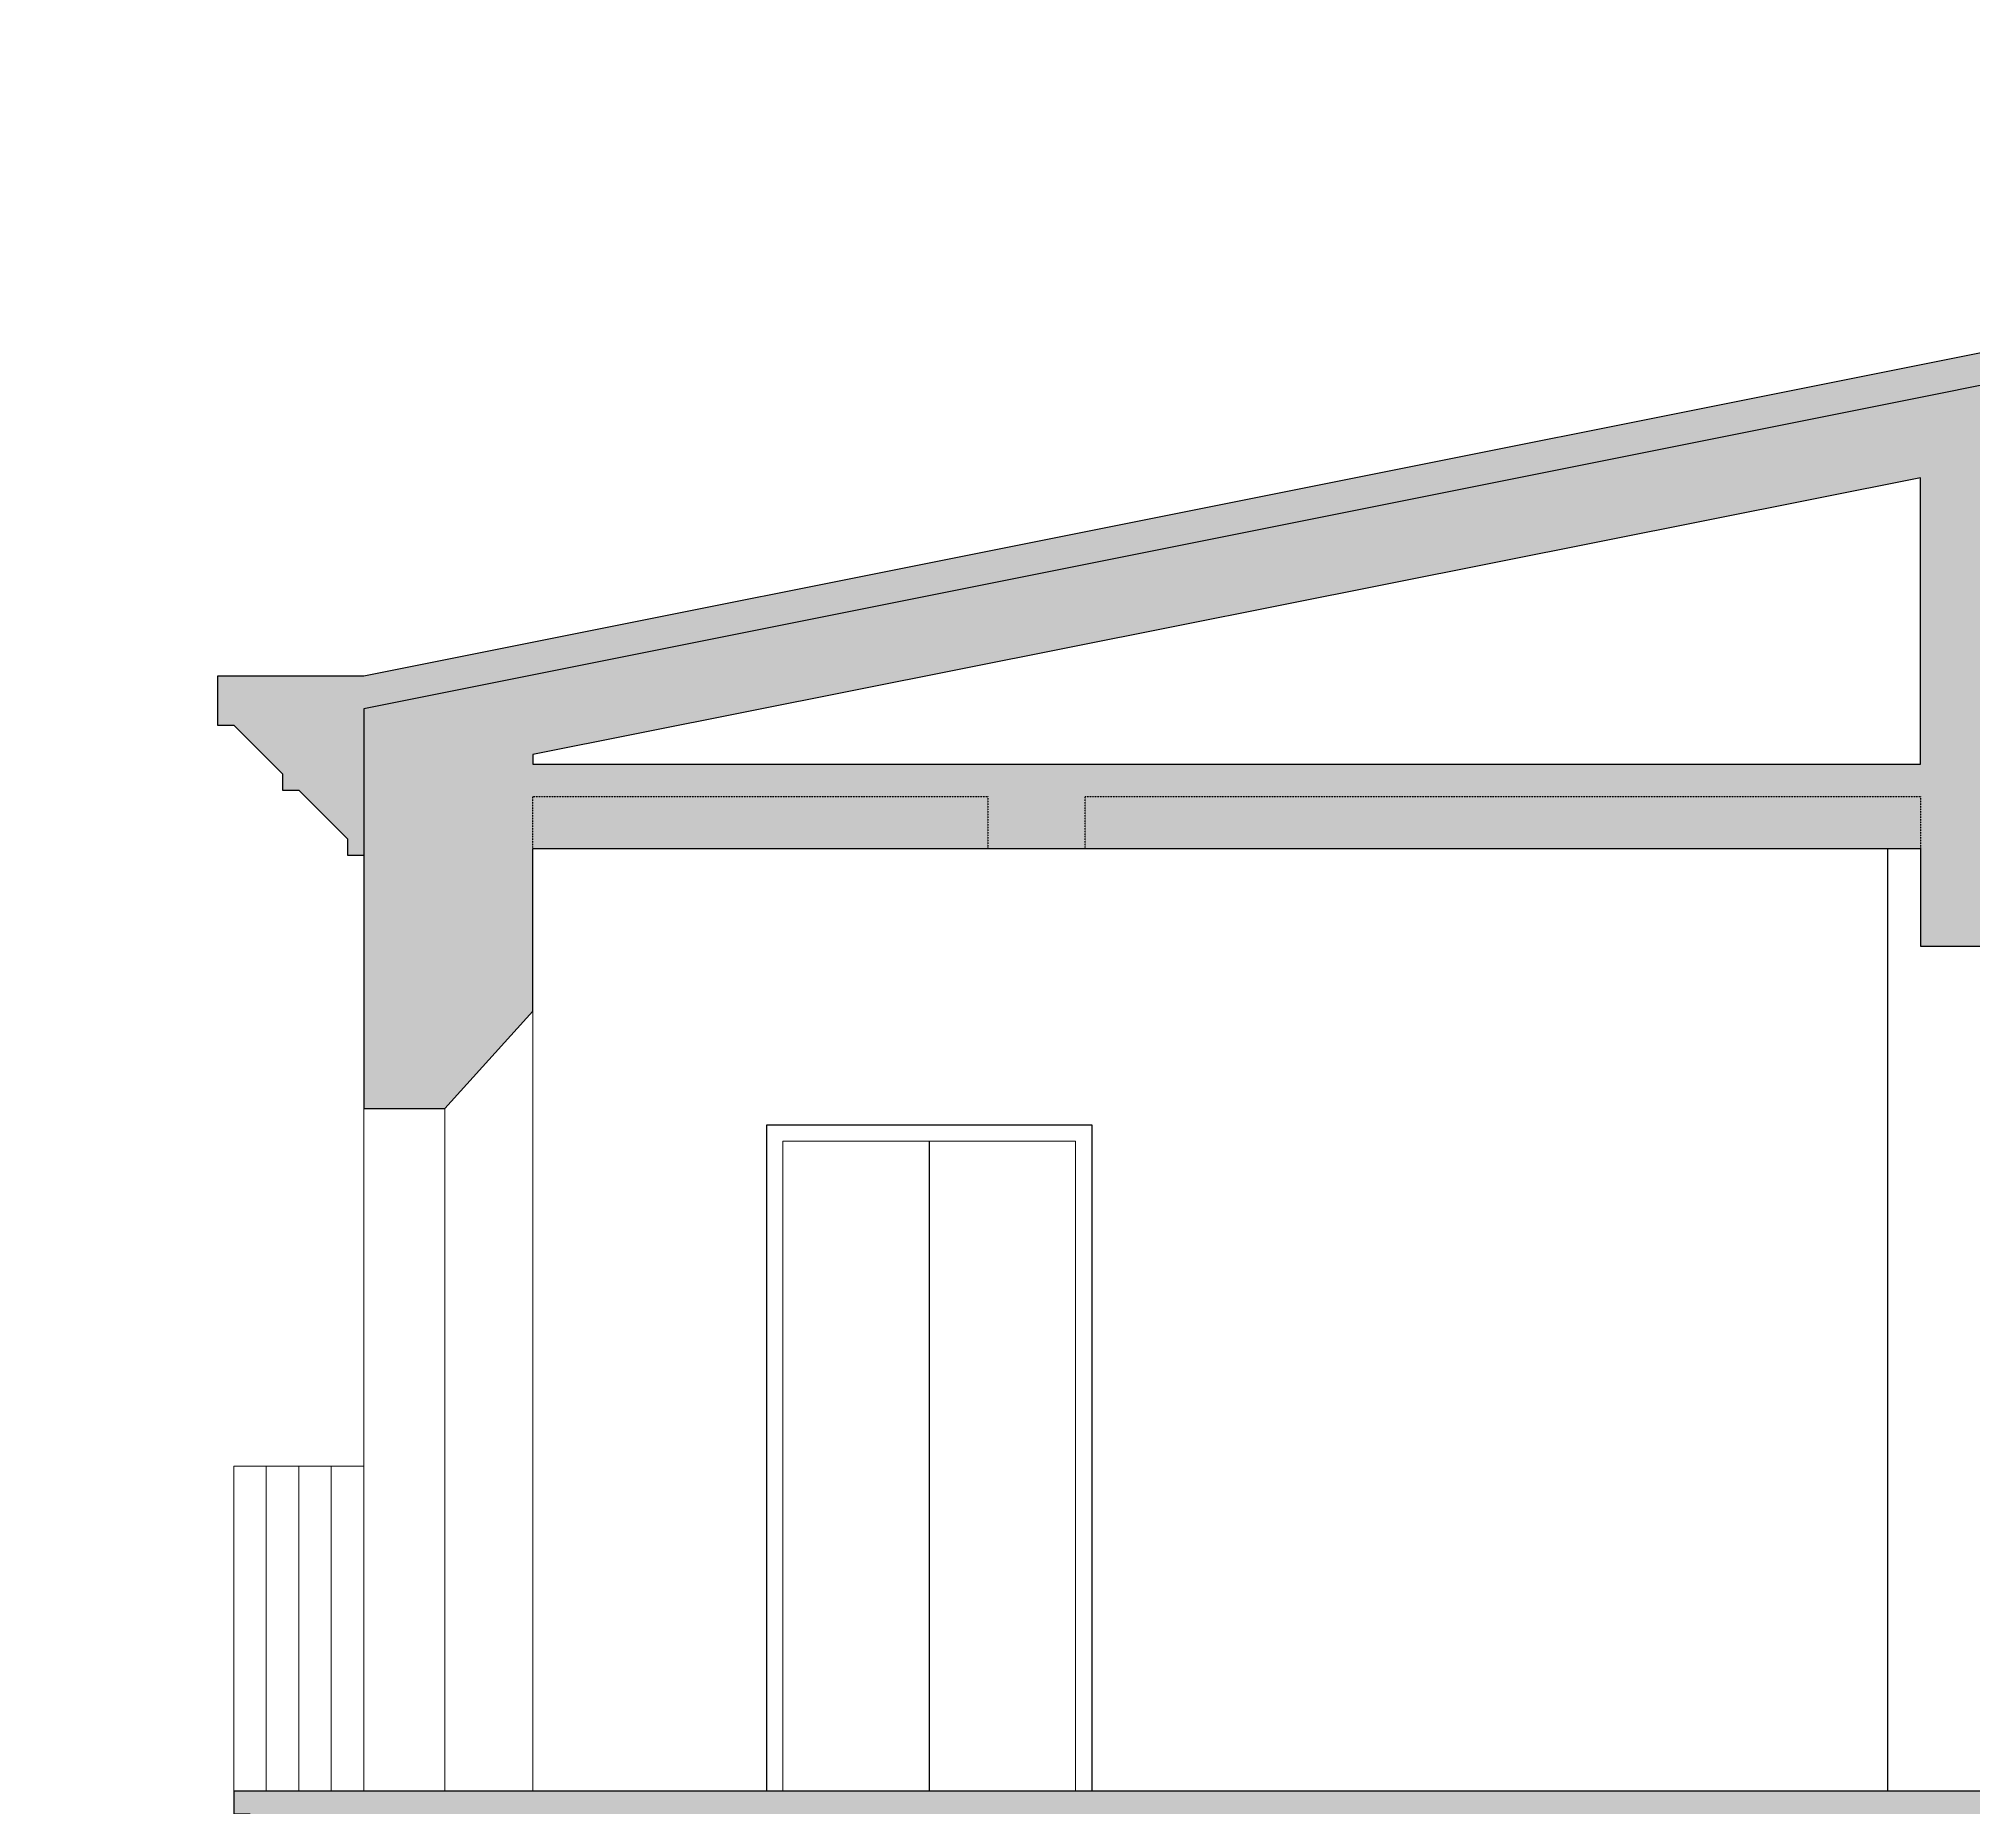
# Model space of a CAD drawing. Extents: x -50 to 69572, y -29139 to 50177.
# Drawn here: x 28195 to 34148, y 15517 to 20959 of the extents above; entities that cross this region are included whole.
import ezdxf

# ---------------------------------------------------------------- set-up
doc = ezdxf.new("R2010")
doc.units = 0
doc.header["$PDMODE"] = 1
doc.linetypes.add('ACAD_ISO03W100', pattern=[30, 12, -18])
doc.layers.get('DEFPOINTS').update_dxf_attribs({"color": 20})
for name, color, linetype in [('COTES', 123, 'Continuous'), ('DISCONTINUA', 52, 'ACAD_ISO03W100'), ('DIVISÒRIES', 5, 'Continuous'), ('FUSTERIES', 144, 'Continuous'), ('H SECCIÓ', 253, 'Continuous'), ('PARETS', 6, 'Continuous')]:
    doc.layers.add(name, color=color, linetype=linetype)
doc.layers.add('PROJECCIÓ', color=52, linetype='Continuous', lineweight=13)
doc.layers.add('PROJECCIÓ SUAU', color=151, linetype='Continuous', lineweight=9)
doc.styles.add('ARIAL', font='')
doc.styles.get('ARIAL').set_extended_font_data('Century Gothic')
doc.dimstyles.new('Cotes Arnau', dxfattribs={"dimtxt": 0.1, "dimasz": 0.05, "dimexe": 0.05, "dimexo": 0.35, "dimgap": 0.04, "dimtad": 1, "dimlfac": 100, "dimrnd": 0.5, "dimtxsty": 'ARIAL', "dimblk1": 'Punta Cota', "dimblk2": 'Punta Cota Final', "dimsah": 1, "dimcen": 0, "dimse1": 1, "dimse2": 1, "dimadec": 0, "dimazin": 0, "dimtfac": 0.07, "dimtix": 1, "dimtmove": 0, "dimatfit": 2, "dimldrblk": 'NONE', "dimfxl": 0.05, "dimtolj": 1, "dimtzin": 0, "dimarcsym": 0})

# ---------------------------------------------------------------- blocks, each defined once
blk = doc.blocks.new('Punta Cota')
blk.add_line((0, -1), (0, 1))
blk = doc.blocks.new('Punta Cota Final')
blk.add_line((0, 1), (0, -1))
blk = doc.blocks.new('*D42')
at = {"layer": 'COTES', "color": 0, "lineweight": -2, "transparency": 16777216}
blk.add_line((33884.8, 15566.7), (33884.8, 18466.6), dxfattribs=at)
at = {"layer": 'DEFPOINTS', "color": 0, "transparency": 16777216}
for p in [(30422.2, 18466.7), (33884.8, 18466.7), (33884.8, 15566.7)]:
    blk.add_point(p, dxfattribs=at)
at = {"layer": 'COTES', "color": 0, "lineweight": -2, "transparency": 16777216, "xscale": 0.05, "yscale": 0.05, "zscale": 0.05}
for name, p, rotation in [('Punta Cota Final', (33884.8, 18466.7), 90), ('Punta Cota', (33884.8, 15566.7), 270)]:
    blk.add_blockref(name, p, dxfattribs=dict(at, rotation=rotation))
at = {"layer": 'COTES', "color": 0, "transparency": 16777216, "insert": (33884.7, 17016.7), "char_height": 0.1, "attachment_point": 5, "rotation": 90, "style": 'ARIAL'}
blk.add_mtext('\\A1;290000', dxfattribs=at)
blk = doc.blocks.new('_None')

msp = doc.modelspace()

# ---------------------------------------------------------------- hatches: boundary and pattern name
at = {"layer": 'H SECCIÓ', "true_color": 0xd6d6d6, "transparency": 33554687}
h = msp.add_hatch(color=254, dxfattribs=at)
h.dxf.hatch_style = 1
h.paths.add_polyline_path([(44654.8104, 20111.33774), (39004.8104, 20958.6691), (29194.8104, 18996.6691), (28744.8104, 18996.6691), (28744.8104, 18846.6691), (28794.8104, 18846.6691), (28944.8104, 18696.6691), (28944.8104, 18646.6691), (28994.8104, 18646.6691), (29144.8104, 18496.6691), (29144.8104, 18446.6691), (29194.8104, 18446.6691), (29194.8104, 18896.6691), (39004.8104, 20858.6691), (44654.8104, 20011.33774), (44654.8104, 19811.33774), (44804.8104, 19961.33774), (44854.8104, 19961.33774), (44854.8104, 20111.33774)])
h.paths.add_polyline_path([(34280.18066, 18166.6691), (34280.18066, 15566.6691), (34180.22924, 15566.6691), (34180.22924, 18166.6691)])
h.paths.add_polyline_path([(36984.76745, 18466.6691), (36984.76745, 15566.6691), (36884.81602, 15566.6691), (36884.81602, 18466.6691)])
h.paths.add_polyline_path([(38984.76182, 18166.6691), (38984.76182, 15566.6691), (38884.8104, 15566.6691), (38884.8104, 18166.6691)])
h.paths.add_polyline_path([(41934.76182, 18466.6691), (41934.76182, 15566.6691), (41834.8104, 15566.6691), (41834.8104, 18466.6691)])
at = {"layer": 'H SECCIÓ', "true_color": 0xb0b0b0, "transparency": 33554687}
h = msp.add_hatch(color=253, dxfattribs=at)
h.dxf.hatch_style = 1
h.paths.add_polyline_path([(44134.35521, 18726.6691), (39284.8104, 18726.6691), (39284.8104, 20613.32256), (44134.35521, 19886.03559)], flags=16)
h.paths.add_polyline_path([(38724.8104, 18726.6691), (34404.8104, 18726.6691), (34404.8104, 19694.95685), (38724.8104, 20596.72793)], flags=16)
h.paths.add_polyline_path([(44134.35521, 15466.6691), (39284.8104, 15466.6691), (39284.8104, 15306.6691), (44134.35521, 15306.6691)], flags=17)
h.paths.add_polyline_path([(38724.8104, 15466.6691), (34404.8104, 15466.6691), (34404.8104, 15306.6691), (38724.8104, 15306.6691)], flags=17)
h.paths.add_polyline_path([(33984.8104, 15466.6691), (31414.8104, 15466.6691), (31414.8104, 15306.6691), (33984.8104, 15306.6691)], flags=17)
h.paths.add_polyline_path([(31114.8104, 15466.6691), (29714.8104, 15466.6691), (29714.8104, 15306.6691), (31114.8104, 15306.6691)], flags=17)
h.paths.add_polyline_path([(33984.8104, 18626.6691), (31414.8104, 18626.6691), (31414.8104, 18466.6691), (33984.8104, 18466.6691)], flags=17)
h.paths.add_polyline_path([(31114.8104, 18626.6691), (29714.8104, 18626.6691), (29714.8104, 18466.6691), (31114.8104, 18466.6691)], flags=17)
h.paths.add_polyline_path([(38724.8104, 18626.6691), (34404.8104, 18626.6691), (34404.8104, 18466.6691), (38724.8104, 18466.6691)], flags=17)
h.paths.add_polyline_path([(44134.35521, 18626.6691), (39284.8104, 18626.6691), (39284.8104, 18466.6691), (44134.35521, 18466.6691)], flags=17)
h.paths.add_polyline_path([(33984.8104, 19607.51372), (33984.8104, 18726.6691), (29714.8104, 18726.6691), (29714.8104, 18756.00268)], flags=16)
edge = h.paths.add_edge_path()
edge.add_line((44654.8104, 20011.33774), (39004.8104, 20858.6691))
edge.add_line((39004.8104, 20858.6691), (29194.8104, 18896.6691))
edge.add_line((29194.8104, 18896.6691), (29194.8104, 17666.6691))
edge.add_line((29194.8104, 17666.6691), (29444.8104, 17666.6691))
edge.add_line((29444.8104, 17666.6691), (29714.8104, 17966.6691))
edge.add_line((29714.8104, 17966.6691), (29714.8104, 18466.6691))
edge.add_line((29714.8104, 18466.6691), (29714.8104, 18626.6691))
edge.add_line((29714.8104, 18626.6691), (31114.8104, 18626.6691))
edge.add_line((31114.8104, 18626.6691), (31114.8104, 18466.6691))
edge.add_line((31114.8104, 18466.6691), (31414.8104, 18466.6691))
edge.add_line((31414.8104, 18466.6691), (31414.8104, 18626.6691))
edge.add_line((31414.8104, 18626.6691), (33984.8104, 18626.6691))
edge.add_line((33984.8104, 18626.6691), (33984.8104, 18466.6691))
edge.add_line((33984.8104, 18466.6691), (33984.8104, 18166.6691))
edge.add_line((33984.8104, 18166.6691), (34404.8104, 18166.6691))
edge.add_line((34404.8104, 18166.6691), (34404.8104, 18466.6691))
edge.add_line((34404.8104, 18466.6691), (34404.8104, 18626.6691))
edge.add_line((34404.8104, 18626.6691), (38724.8104, 18626.6691))
edge.add_line((38724.8104, 18626.6691), (38724.8104, 18466.6691))
edge.add_line((38724.8104, 18466.6691), (38724.8104, 18166.6691))
edge.add_line((38724.8104, 18166.6691), (39284.8104, 18166.6691))
edge.add_line((39284.8104, 18166.6691), (39284.8104, 18466.6691))
edge.add_line((39284.8104, 18466.6691), (39284.8104, 18626.6691))
edge.add_line((39284.8104, 18626.6691), (44134.35521, 18626.6691))
edge.add_line((44134.35521, 18626.6691), (44134.35521, 18466.6691))
edge.add_line((44134.35521, 18466.6691), (44134.35521, 15566.6691))
edge.add_line((44134.35521, 15566.6691), (28794.8104, 15566.6691))
edge.add_line((28794.8104, 15566.6691), (28794.8104, 15496.6691))
edge.add_line((28794.8104, 15496.6691), (28844.8104, 15496.6691))
edge.add_arc((28914.8104, 15496.6691), 70, 180, 270)
edge.add_line((28914.8104, 15426.6691), (29194.8104, 15426.6691))
edge.add_line((29194.8104, 15426.6691), (29194.8104, 14986.6691))
edge.add_line((29194.8104, 14986.6691), (29444.8104, 14986.6691))
edge.add_line((29444.8104, 14986.6691), (29444.8104, 15186.6691))
edge.add_line((29444.8104, 15186.6691), (29444.8104, 15236.6691))
edge.add_line((29444.8104, 15236.6691), (29714.8104, 15236.6691))
edge.add_line((29714.8104, 15236.6691), (29714.8104, 15306.6691))
edge.add_line((29714.8104, 15306.6691), (29714.8104, 15466.6691))
edge.add_line((29714.8104, 15466.6691), (31114.8104, 15466.6691))
edge.add_line((31114.8104, 15466.6691), (31114.8104, 15306.6691))
edge.add_line((31114.8104, 15306.6691), (31114.8104, 15026.6691))
edge.add_line((31114.8104, 15026.6691), (31414.8104, 15026.6691))
edge.add_line((31414.8104, 15026.6691), (31414.8104, 15306.6691))
edge.add_line((31414.8104, 15306.6691), (31414.8104, 15466.6691))
edge.add_line((31414.8104, 15466.6691), (33984.8104, 15466.6691))
edge.add_line((33984.8104, 15466.6691), (33984.8104, 15306.6691))
edge.add_line((33984.8104, 15306.6691), (33984.8104, 15026.6691))
edge.add_line((33984.8104, 15026.6691), (34404.8104, 15026.6691))
edge.add_line((34404.8104, 15026.6691), (34404.8104, 15306.6691))
edge.add_line((34404.8104, 15306.6691), (34404.8104, 15466.6691))
edge.add_line((34404.8104, 15466.6691), (38724.8104, 15466.6691))
edge.add_line((38724.8104, 15466.6691), (38724.8104, 15306.6691))
edge.add_line((38724.8104, 15306.6691), (38724.8104, 15026.6691))
edge.add_line((38724.8104, 15026.6691), (39284.8104, 15026.6691))
edge.add_line((39284.8104, 15026.6691), (39284.8104, 15306.6691))
edge.add_line((39284.8104, 15306.6691), (39284.8104, 15466.6691))
edge.add_line((39284.8104, 15466.6691), (44134.35521, 15466.6691))
edge.add_line((44134.35521, 15466.6691), (44134.35521, 15306.6691))
edge.add_line((44134.35521, 15306.6691), (44134.35521, 12306.6691))
edge.add_line((44134.35521, 12306.6691), (29444.8104, 12306.6691))
edge.add_line((29444.8104, 12306.6691), (29194.8104, 12306.6691))
edge.add_line((29194.8104, 12306.6691), (28194.8104, 12306.6691))
edge.add_line((28194.8104, 12306.6691), (28194.8104, 12006.6691))
edge.add_line((28194.8104, 12006.6691), (44654.8104, 12006.6691))
edge.add_line((44654.8104, 12006.6691), (44654.8104, 12306.6691))
edge.add_line((44654.8104, 12306.6691), (44654.8104, 20011.33774))

# ---------------------------------------------------------------- linework, layer by layer
at = {"layer": 'DISCONTINUA', "ltscale": 0.005}
for points in [[(29714.8104, 18466.6691), (29714.8104, 18626.6691), (31114.8104, 18626.6691), (31114.8104, 18466.6691)], [(31414.8104, 18466.6691), (31414.8104, 18626.6691), (33984.8104, 18626.6691), (33984.8104, 18466.6691)]]:
    msp.add_lwpolyline(points, dxfattribs=at)
at = {"layer": 'DIVISÒRIES'}
msp.add_lwpolyline([(44654.8104, 19811.33774), (44804.8104, 19961.33774), (44854.8104, 19961.33774), (44854.8104, 20111.33774), (44654.8104, 20111.33774), (39004.8104, 20958.6691), (29194.8104, 18996.6691), (28744.8104, 18996.6691), (28744.8104, 18846.6691), (28794.8104, 18846.6691), (28944.8104, 18696.6691), (28944.8104, 18646.6691), (28994.8104, 18646.6691), (29144.8104, 18496.6691), (29144.8104, 18446.6691), (29194.8104, 18446.6691)], dxfattribs=at)
at = {"layer": 'FUSTERIES'}
for points in [[(30434.8104, 15566.6691), (30434.8104, 17616.6691), (31434.8104, 17616.6691), (31434.8104, 15566.6691)], [(30934.8104, 17566.6691), (30934.8104, 15566.6691)]]:
    msp.add_lwpolyline(points, dxfattribs=at)
at = {"layer": 'PARETS'}
msp.add_lwpolyline([(39004.8104, 20858.6691), (29194.8104, 18896.6691), (29194.8104, 17666.6691), (29444.8104, 17666.6691), (29714.8104, 17966.6691), (29714.8104, 18466.6691), (33984.8104, 18466.6691), (33984.8104, 18166.6691), (34404.8104, 18166.6691)], dxfattribs=at)
msp.add_lwpolyline([(33984.8104, 18726.6691), (33984.8104, 19607.51372), (29714.8104, 18756.00268), (29714.8104, 18726.6691)], close=True, dxfattribs=at)
msp.add_lwpolyline([(44134.35521, 15566.6691), (28794.8104, 15566.6691), (28794.8104, 15496.6691), (28844.8104, 15496.6691, 0.4142135624), (28914.8104, 15426.6691), (29194.8104, 15426.6691), (29194.8104, 14986.6691), (29444.8104, 14986.6691), (29444.8104, 15236.6691), (29714.8104, 15236.6691), (29714.8104, 15306.6691), (31114.8104, 15306.6691), (31114.8104, 15026.6691), (31414.8104, 15026.6691), (31414.8104, 15306.6691), (33984.8104, 15306.6691), (33984.8104, 15026.6691), (34404.8104, 15026.6691)], format="xyb", dxfattribs=at)
at = {"layer": 'PROJECCIÓ'}
for points in [[(29714.8104, 17966.6691), (29714.8104, 15566.6691)], [(29194.8104, 17666.6691), (29194.8104, 15566.6691)], [(29444.8104, 17666.6691), (29444.8104, 15566.6691)], [(30484.8104, 15566.6691), (30484.8104, 17566.6691), (31384.8104, 17566.6691), (31384.8104, 15566.6691)], [(28794.8104, 15566.6691), (28794.8104, 16566.6691), (29194.8104, 16566.6691)]]:
    msp.add_lwpolyline(points, dxfattribs=at)
at = {"layer": 'PROJECCIÓ SUAU'}
for points in [[(28894.8104, 16566.6691), (28894.8104, 15566.6691)], [(28994.8104, 16566.6691), (28994.8104, 15566.6691)], [(29094.8104, 16566.6691), (29094.8104, 15566.6691)]]:
    msp.add_lwpolyline(points, dxfattribs=at)

# ---------------------------------------------------------------- dimensions: what is measured, and where the dimension line sits
at = {"layer": 'COTES'}
dim = msp.add_linear_dim(base=(33884.8104, 18466.6691), p1=(33884.8104, 15566.6691), p2=(30422.19627, 18466.6691), angle=90, dimstyle='Cotes Arnau', dxfattribs=at)
dim.commit()
dim.dimension.update_dxf_attribs({"geometry": '*D42', "text_midpoint": (33884.71789, 17016.6691)})

doc.saveas('drawing.dxf')
